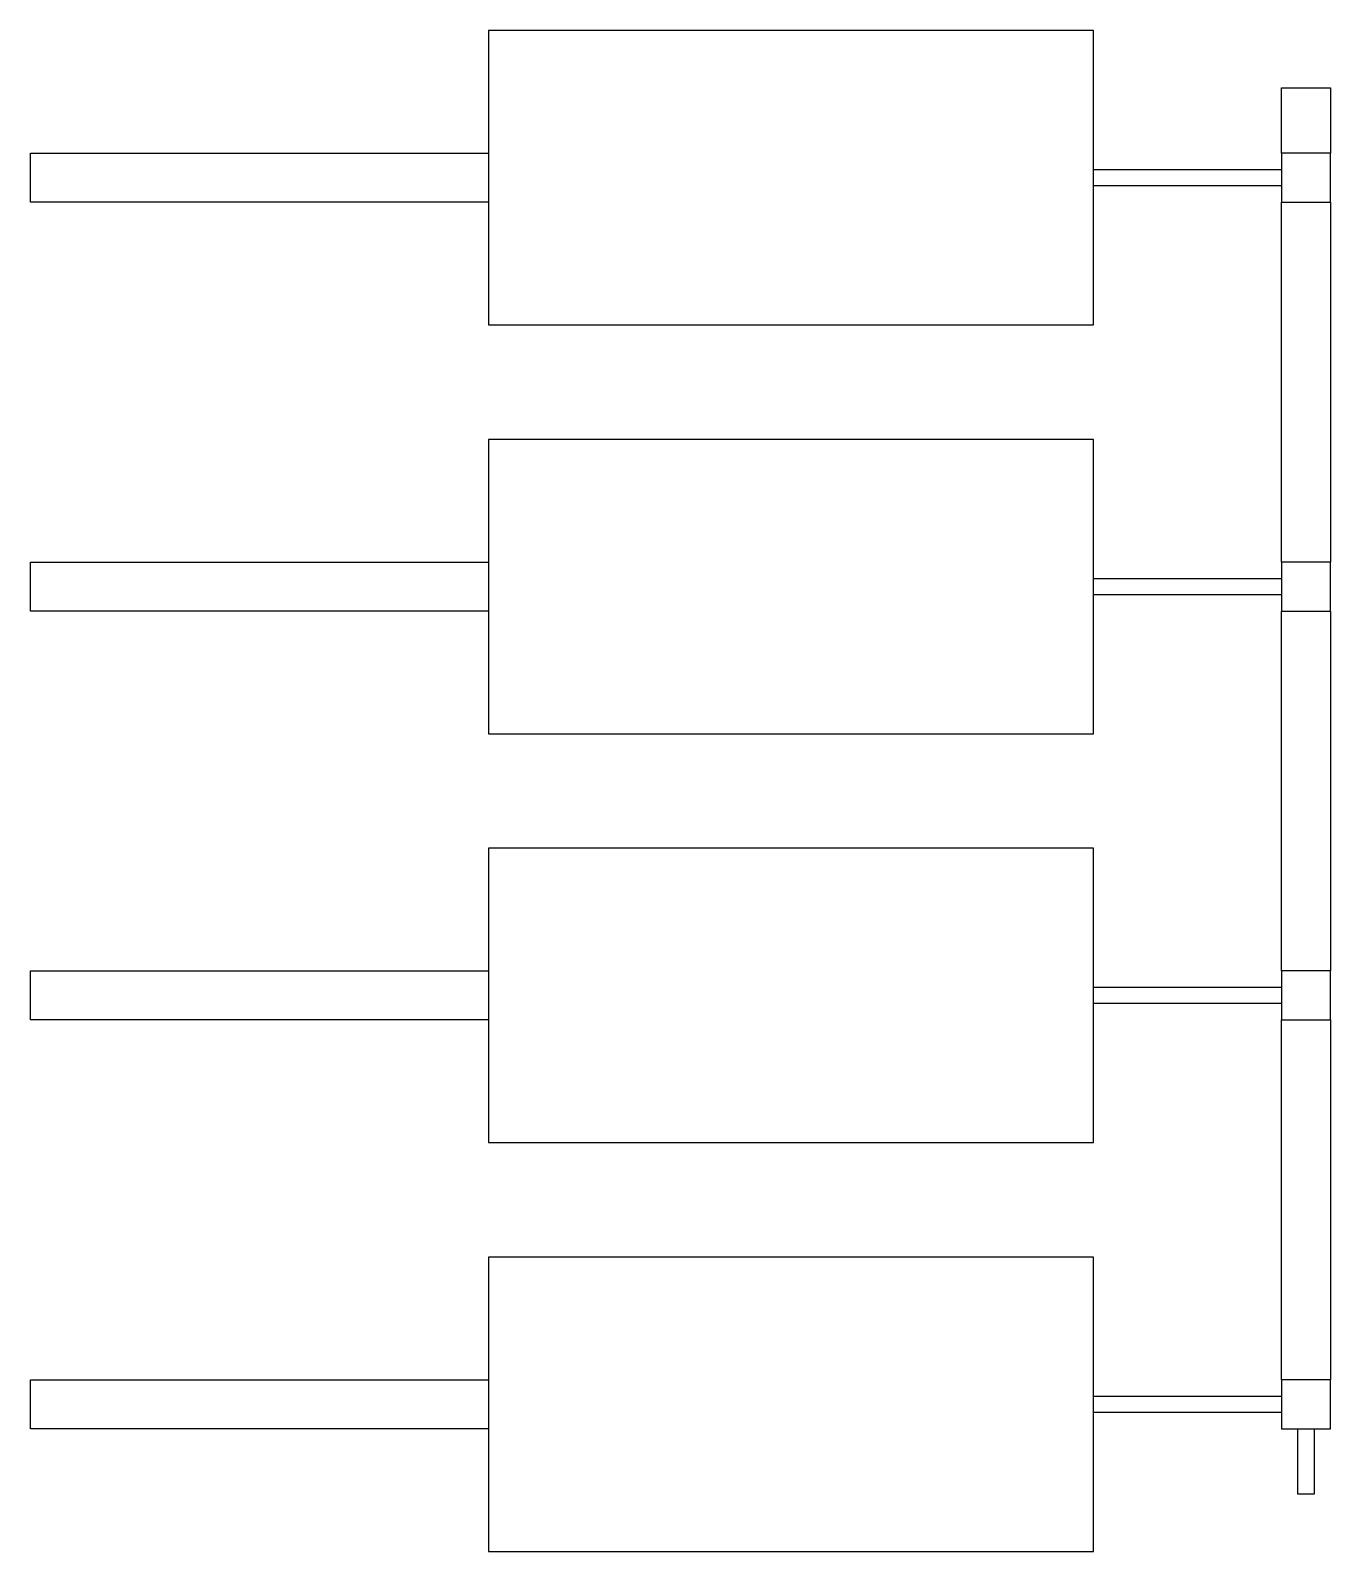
# Model space of a CAD drawing. Header units: millimetres. Extents: x 2.4 to 18.3, y 0.7 to 19.3.
import ezdxf

# ---------------------------------------------------------------- set-up
doc = ezdxf.new("R2010")
doc.units = ezdxf.units.MM
doc.layers.add('CHAMBERS', color=5, linetype='CONTINUOUS')
doc.layers.add('CHANNELS', color=3, linetype='CONTINUOUS')

msp = doc.modelspace()

# ---------------------------------------------------------------- linework, layer by layer
at = {"layer": 'CHAMBERS'}
for p, q in [((15.4, 19.3), (8, 19.3)), ((8, 19.3), (8, 15.7)), ((15.4, 15.7), (15.4, 19.3)), ((18.3, 17.8), (17.7, 17.8)), ((17.7, 17.8), (17.7, 17.2)), ((18.3, 17.2), (18.3, 17.8)), ((17.7, 17.2), (18.3, 17.2)), ((8, 15.7), (15.4, 15.7)), ((15.4, 14.3), (8, 14.3)), ((8, 14.3), (8, 10.7)), ((15.4, 10.7), (15.4, 14.3)), ((18.3, 12.8), (17.7, 12.8)), ((17.7, 12.8), (17.7, 12.2)), ((18.3, 12.2), (18.3, 12.8)), ((17.7, 12.2), (18.3, 12.2)), ((8, 10.7), (15.4, 10.7)), ((15.4, 9.3), (8, 9.3)), ((8, 9.3), (8, 5.7)), ((15.4, 5.7), (15.4, 9.3)), ((18.3, 7.8), (17.7, 7.8)), ((17.7, 7.8), (17.7, 7.2)), ((18.3, 7.2), (18.3, 7.8)), ((17.7, 7.2), (18.3, 7.2)), ((8, 5.7), (15.4, 5.7)), ((15.4, 4.3), (8, 4.3)), ((8, 4.3), (8, 0.7)), ((15.4, 0.7), (15.4, 4.3)), ((18.3, 2.8), (17.7, 2.8)), ((17.7, 2.8), (17.7, 2.2)), ((18.3, 2.2), (18.3, 2.8)), ((17.7, 2.2), (18.3, 2.2)), ((8, 0.7), (15.4, 0.7))]:
    msp.add_line(p, q, dxfattribs=at)
at = {"layer": 'CHANNELS'}
for p, q in [((17.7, 17.8), (17.7, 18.6)), ((17.7, 18.6), (18.3, 18.6)), ((18.3, 18.6), (18.3, 17.8)), ((2.4, 17.8), (8, 17.8)), ((2.4, 17.2), (2.4, 17.8)), ((8, 17.8), (8, 17.2)), ((18.3, 17.8), (17.7, 17.8)), ((15.4, 17.6), (17.7, 17.6)), ((15.4, 17.4), (15.4, 17.6)), ((17.7, 17.6), (17.7, 17.4)), ((17.7, 17.4), (15.4, 17.4)), ((8, 17.2), (2.4, 17.2)), ((17.7, 12.8), (17.7, 17.2)), ((17.7, 17.2), (18.3, 17.2)), ((18.3, 17.2), (18.3, 12.8)), ((2.4, 12.8), (8, 12.8)), ((2.4, 12.2), (2.4, 12.8)), ((8, 12.8), (8, 12.2)), ((18.3, 12.8), (17.7, 12.8)), ((15.4, 12.6), (17.7, 12.6)), ((15.4, 12.4), (15.4, 12.6)), ((17.7, 12.6), (17.7, 12.4)), ((17.7, 12.4), (15.4, 12.4)), ((8, 12.2), (2.4, 12.2)), ((17.7, 7.8), (17.7, 12.2)), ((17.7, 12.2), (18.3, 12.2)), ((18.3, 12.2), (18.3, 7.8)), ((2.4, 7.8), (8, 7.8)), ((2.4, 7.2), (2.4, 7.8)), ((8, 7.8), (8, 7.2)), ((18.3, 7.8), (17.7, 7.8)), ((15.4, 7.6), (17.7, 7.6)), ((15.4, 7.4), (15.4, 7.6)), ((17.7, 7.6), (17.7, 7.4)), ((17.7, 7.4), (15.4, 7.4)), ((8, 7.2), (2.4, 7.2)), ((17.7, 2.8), (17.7, 7.2)), ((17.7, 7.2), (18.3, 7.2)), ((18.3, 7.2), (18.3, 2.8)), ((2.4, 2.8), (8, 2.8)), ((2.4, 2.2), (2.4, 2.8)), ((8, 2.8), (8, 2.2)), ((18.3, 2.8), (17.7, 2.8)), ((15.4, 2.6), (17.7, 2.6)), ((15.4, 2.4), (15.4, 2.6)), ((17.7, 2.6), (17.7, 2.4)), ((17.7, 2.4), (15.4, 2.4)), ((8, 2.2), (2.4, 2.2)), ((17.9, 1.4), (17.9, 2.2)), ((17.9, 2.2), (18.1, 2.2)), ((18.1, 2.2), (18.1, 1.4)), ((18.1, 1.4), (17.9, 1.4))]:
    msp.add_line(p, q, dxfattribs=at)

doc.saveas('drawing.dxf')
